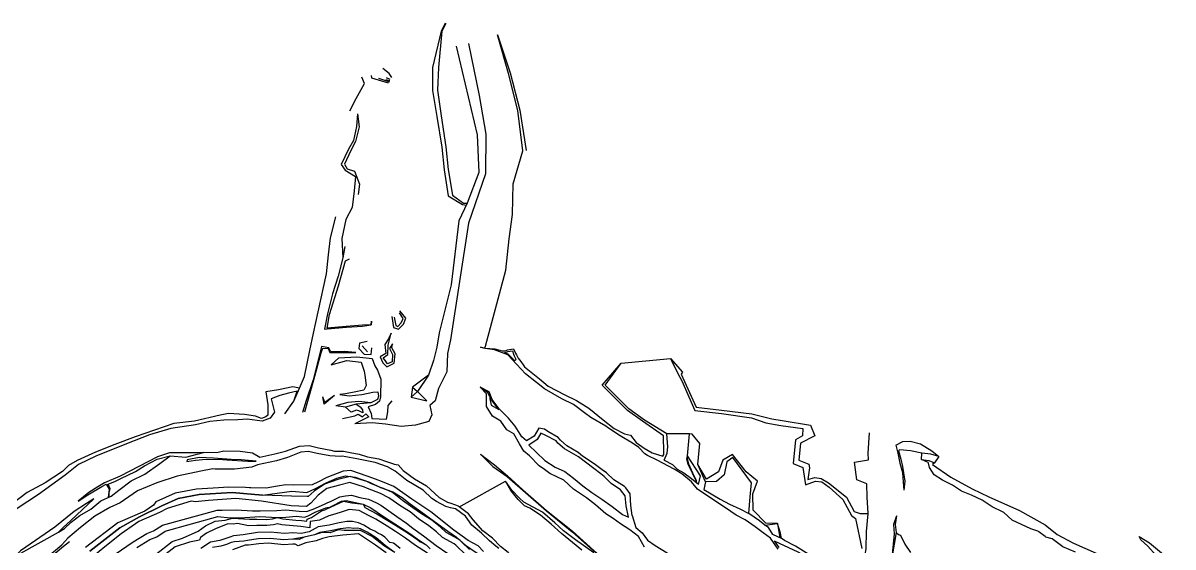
# Model space of a CAD drawing. Extents: x 102606 to 105048, y 81391 to 83586.
# Drawn here: x 103605 to 104681, y 82371 to 82861 of the extents above; entities that cross this region are included whole.
import ezdxf

# ---------------------------------------------------------------- set-up
doc = ezdxf.new("R2010")
doc.units = 0

msp = doc.modelspace()

# ---------------------------------------------------------------- linework, layer by layer
at = {"color": 32}
for points in [[(103999.800323, 82860.606147, 0), (103996.064608, 82853.140053, 0), (103988.116, 82818.873, 0), (103988.077, 82797.597, 0), (103992.007, 82773.11, 0), (103996.8, 82744.478, 0), (103998.917, 82723.222, 0), (104002.682, 82699.013, 0), (104016.100318, 82690.793402, 0), (104019.793292, 82690.333848, 0)], [(104000.569, 82860.201, 0), (103996.782, 82853.016, 0), (103993.563926, 82818.863014, 0), (103992.836905, 82797.972148, 0), (103996.04692, 82773.772324, 0), (104000.484147, 82744.969271, 0), (104002.875328, 82723.726528, 0), (104006.771448, 82699.648994, 0), (104016.941, 82692.268, 0), (104020.601, 82692.002, 0)], [(104037.18459, 82556.768829, 0), (104037.602464, 82558.434175, 0), (104056.644824, 82629.466793, 0), (104059.73161, 82658.721782, 0), (104062.956905, 82681.494945, 0), (104063.718879, 82710.275172, 0), (104072.779811, 82741.142481, 0), (104067.938076, 82778.717216, 0), (104059.363789, 82813.458212, 0), (104048.890849, 82849.467085, 0)], [(104048.890849, 82849.467085, 0), (104060.762213, 82814.000806, 0), (104069.885188, 82779.174114, 0), (104075.777488, 82741.260527, 0)], [(104021.656953, 82841.313504, 0), (104031.840103, 82792.679615, 0), (104037.908317, 82756.794137, 0), (104037.72215, 82719.63913, 0), (104021.629097, 82673.286622, 0), (104004.998737, 82564.435946, 0), (104001.997354, 82551.64507, 0), (104001.382423, 82534.373371, 0), (103993.798, 82518.702, 0), (103990.521, 82507.205, 0), (103985.613, 82502.971, 0), (103987.319, 82494.342, 0), (103984.597931, 82487.830068, 0), (103972.010413, 82484.514829, 0), (103958.62769, 82483.398565, 0), (103944.086241, 82485.330234, 0), (103931.423066, 82486.728883, 0), (103915.289, 82485.712, 0)], [(104010.231241, 82838.948209, 0), (104029.89437, 82756.14155, 0), (104031.486216, 82720.706934, 0), (104020.601, 82692.002, 0), (104012.623803, 82675.526765, 0), (104005.488011, 82615.830839, 0), (103994.206, 82570.88, 0), (103992.261, 82557.529, 0), (103989.1, 82544.885, 0), (103984.241, 82531.268, 0)], [(103910.694, 82778.622, 0), (103916.604, 82790.177, 0), (103924.449, 82804.178, 0), (103922.027, 82810.035, 0)], [(103930.605, 82811.454, 0), (103930.94, 82809.435, 0), (103946.566747, 82804.545799, 0)], [(103949.944, 82809.539, 0), (103947.537, 82813.373, 0), (103941.557, 82818.023, 0)], [(103937.621231, 82808.913455, 0), (103947.692838, 82805.526039, 0)], [(103948.167035, 82806.444866, 0), (103944.45187, 82807.498705, 0)], [(103948.564341, 82807.708091, 0), (103944.981, 82809.31, 0)], [(103917.82, 82775.684, 0), (103916.918, 82763.784, 0), (103913.944, 82750.669, 0), (103909.47, 82742.551, 0), (103902.515, 82728.305, 0), (103906.23, 82723.072, 0), (103916.081, 82717.217, 0), (103914.679, 82703.716, 0), (103912.7, 82688.049, 0), (103906.933, 82676.832, 0), (103903.091, 82658.97, 0), (103903.983, 82641.058, 0), (103899.738, 82623.776, 0), (103894.53, 82607.31, 0), (103889.868, 82588.562, 0), (103886.93, 82574.248, 0), (103889.560054, 82574.623089, 0), (103907.396853, 82576.243877, 0), (103922.659228, 82577.02717, 0), (103930.739784, 82578.312079, 0), (103931.027299, 82581.840677, 0)], [(103917.82, 82775.684, 0), (103919.478276, 82763.398825, 0), (103916.126316, 82749.839219, 0), (103911.717112, 82741.384166, 0), (103905.702241, 82728.565629, 0), (103908.107301, 82724.404729, 0), (103915.05, 82722.174, 0), (103919.863, 82709.912, 0), (103918.428101, 82700.361455, 0)], [(103863.484906, 82519.219791, 0), (103868.159, 82530.17, 0), (103873.063, 82554.288, 0), (103876.691, 82570.556, 0), (103880.952, 82590.402, 0), (103888.797, 82626.118, 0), (103890.841, 82643.926, 0), (103892.471, 82659.721, 0), (103897.46, 82679.351, 0)], [(103906.127597, 82651.558747, 0), (103903.983, 82641.058, 0)], [(103931.027299, 82581.840677, 0), (103930.611, 82578.452, 0), (103922.592, 82578.136, 0), (103907.343, 82576.887, 0), (103889.497, 82575.36, 0), (103891.619, 82587.91, 0), (103900.04, 82614.825, 0), (103906.596, 82638.182, 0), (103910.36428, 82640.190752, 0)], [(103950.074, 82586.309, 0), (103951.637, 82575.816, 0), (103956.137, 82574.24, 0), (103960.889, 82578.86, 0), (103963.08, 82584.69, 0), (103957.324, 82591.447, 0)], [(103952.212562, 82585.396762, 0), (103953.827259, 82577.627003, 0), (103955.555105, 82576.87655, 0), (103958.694216, 82580.296333, 0), (103960.554292, 82584.248528, 0), (103957.079918, 82589.494195, 0)], [(103927.028114, 82562.790897, 0), (103919.572531, 82561.338131, 0), (103919.073236, 82556.126383, 0), (103924.101269, 82550.791206, 0), (103930.765362, 82550.524356, 0), (103931.262216, 82556.790573, 0)], [(103949.37, 82570.51, 0), (103946.84, 82565.21, 0), (103943.58, 82560.1, 0), (103944.26, 82551.7, 0), (103939.16, 82548.36, 0), (103941.61, 82542.97, 0), (103945.4, 82539.16, 0), (103952.06, 82542.51, 0), (103953.06, 82551.15, 0), (103950.08, 82556.72, 0), (103950.54, 82560.69, 0)], [(103950.54, 82560.69, 0), (103947.731865, 82556.273389, 0), (103950.745924, 82550.709715, 0), (103950.157624, 82543.839574, 0), (103945.837749, 82541.855554, 0), (103943.970607, 82544.601308, 0), (103941.988036, 82547.540114, 0), (103946.178765, 82550.761024, 0), (103946.493623, 82559.376028, 0), (103949.37, 82570.51, 0)], [(103916.380595, 82552.548461, 0), (103905.423835, 82553.409847, 0), (103892.75, 82553.09, 0), (103891.01, 82556.88, 0), (103884.154, 82557.948, 0), (103882.557, 82551.841, 0), (103876.313, 82527.069, 0), (103869.655, 82507.624, 0), (103866.5, 82496.347, 0)], [(103868.404, 82496.941, 0), (103871.347, 82506.957, 0), (103877.02303, 82526.799441, 0), (103883.747, 82552.147, 0), (103885.519, 82556.5, 0), (103890.378735, 82556.266217, 0), (103892.066652, 82552.640727, 0), (103892.76416, 82552.528927, 0), (103905.398926, 82552.474073, 0), (103916.380595, 82552.548461, 0)], [(103927.06, 82553.27, 0), (103922.36, 82558.88, 0)], [(103893.215963, 82540.924851, 0), (103900.316, 82547.659, 0), (103917.332, 82548.471, 0), (103931.69, 82546.91, 0), (103933.92, 82540.13, 0), (103936.68, 82535.97, 0), (103939.771, 82527.462, 0), (103939.305, 82511.15, 0), (103938.422283, 82507.039767, 0), (103934.826, 82503.956, 0), (103927.786, 82501.709, 0), (103930.771, 82495.512, 0), (103931.265, 82490.662, 0), (103944.878, 82490.16, 0)], [(103893.215963, 82540.924851, 0), (103907.835, 82545.132, 0), (103921.41, 82543.32, 0), (103924.183, 82535.156, 0), (103924.69, 82531.43, 0), (103925.878, 82521.701, 0), (103923.891, 82517.144, 0), (103914.846, 82515.498, 0), (103906.469, 82513.946, 0), (103901.438, 82513.116, 0)], [(103984.241, 82531.268, 0), (103974.073, 82516.061, 0), (103968.031, 82510.805, 0)], [(103984.241, 82531.268, 0), (103969.411, 82520.161, 0), (103968.031, 82510.805, 0), (103982.656, 82507.339, 0)], [(103849.83, 82495.179, 0), (103858.277, 82507.019, 0), (103863.484906, 82519.219791, 0), (103857.38, 82520.53, 0), (103843.93, 82517.49, 0), (103832.16, 82515.82, 0), (103833.87, 82503.56, 0), (103833.97, 82493.89, 0), (103832.163054, 82492.429082, 0), (103828.06, 82490.9, 0), (103822.45, 82492.91, 0), (103812.08, 82494.4, 0), (103797.17, 82495.47, 0), (103789.32, 82493.94, 0), (103765.078235, 82488.151906, 0), (103745.81, 82486.25, 0), (103709.77, 82473.65, 0), (103690.74, 82466.46, 0), (103672.65, 82459.14, 0), (103655.29, 82451.65, 0), (103647.26, 82446.71, 0), (103641.61, 82441.2, 0), (103625.54, 82430.61, 0), (103608.67, 82421.42, 0), (103591.8, 82408.8, 0)], [(103969.411, 82520.161, 0), (103974.073, 82516.061, 0), (103982.656, 82507.339, 0)], [(104186.516244, 82370.293664, 0), (104180.942353, 82380.341066, 0), (104172.845757, 82386.709621, 0), (104164.024998, 82392.153025, 0), (104157.116639, 82397.143487, 0), (104150.448638, 82401.668847, 0), (104140.736119, 82409.915975, 0), (104132.389155, 82416.64244, 0), (104120.043973, 82424.764207, 0), (104110.874376, 82433.128384, 0), (104097.983042, 82439.388103, 0), (104092.771405, 82443.004066, 0), (104087.794932, 82446.435921, 0), (104079.023441, 82455.730293, 0), (104073.695805, 82460.363859, 0), (104069.437386, 82467.04838, 0), (104064.093981, 82476.569518, 0), (104057.760691, 82480.311186, 0), (104051.898679, 82488.33208, 0), (104044.151767, 82493.053854, 0), (104038.487071, 82501.861585, 0), (104038.52705, 82513.948899, 0), (104032.8, 82520.1, 0)], [(103858.277, 82507.019, 0), (103861.361771, 82516.444611, 0), (103853.09, 82514.45, 0), (103845.17, 82512.19, 0), (103836.86, 82509.08, 0), (103840.19, 82496.66, 0), (103836.05958, 82491.075452, 0), (103828.64, 82488.18, 0), (103814.59, 82490.26, 0), (103805.89, 82489.49, 0), (103792.56, 82489.21, 0), (103779.71, 82488, 0), (103766.05, 82484.74, 0), (103742.934664, 82481.500911, 0), (103723.13395, 82475.355862, 0), (103701.582586, 82467.170151, 0), (103672.937765, 82455.415863, 0), (103656.699979, 82447.805975, 0), (103644.168114, 82437.865703, 0), (103619.182463, 82419.563858, 0), (103566.93814, 82385.864792, 0), (103548.941064, 82371.619191, 0), (103529.866369, 82358.882796, 0), (103514.049556, 82349.981473, 0)], [(103896.46, 82512.412, 0), (103887.366, 82505.726, 0), (103885.538, 82511.011, 0)], [(103896.46, 82512.412, 0), (103886.755, 82504.082, 0), (103885.538, 82511.011, 0)], [(103901.438, 82513.116, 0), (103910.083, 82512.124, 0), (103921.836, 82513.267, 0), (103932.239, 82515.452, 0)], [(103932.239, 82515.452, 0), (103936.729, 82515.841, 0), (103937.488863, 82511.784726, 0), (103936.716, 82508.426, 0), (103930.24, 82505.379, 0)], [(103930.24, 82505.379, 0), (103919.1, 82506.783, 0), (103908.868, 82505.586, 0), (103897.68, 82502.554, 0)], [(103930.24, 82505.379, 0), (103916.574, 82504.022, 0), (103906.551, 82501.264, 0), (103897.68, 82502.554, 0)], [(103916.574, 82504.022, 0), (103920.334, 82501.75, 0), (103922.414, 82498.928, 0), (103922.713, 82496.008, 0), (103919.121, 82498.042, 0), (103916.808, 82498.449, 0), (103912.051, 82496.635, 0), (103906.551, 82501.264, 0)], [(103944.878, 82490.16, 0), (103946.34, 82497.001, 0), (103946.702, 82502.947, 0), (103950.168, 82507.427, 0)], [(103903.923, 82490.891, 0), (103915.414, 82493.37, 0), (103918.443, 82494.678, 0), (103922.531, 82492.451, 0), (103925.687, 82495.235, 0)], [(103925.687, 82495.235, 0), (103928.358, 82492.192, 0), (103915.289, 82485.712, 0)], [(104032.883447, 82457.400667, 0), (104044.698385, 82445.91042, 0), (104057.839013, 82436.438113, 0), (104094.665084, 82404.274226, 0), (104118.818553, 82384.927349, 0), (104138.886197, 82366.881474, 0), (104162.722521, 82345.920095, 0), (104186.827449, 82321.507502, 0)], [(104033.032173, 82457.273798, 0), (104046.05793, 82447.554273, 0), (104058.306838, 82437.079125, 0), (104072.7103, 82423.968107, 0), (104094.933023, 82404.592646, 0), (104119.222069, 82385.399746, 0), (104139.256607, 82367.299447, 0), (104163.111879, 82346.333476, 0), (104181.687499, 82327.35617, 0), (104188.971888, 82321.155245, 0)], [(103728.332558, 82363.163942, 0), (103744.438624, 82375.85156, 0), (103754.01, 82378.92, 0), (103768.54, 82385.54, 0), (103775.44, 82390.48, 0), (103784.71, 82394.75, 0), (103793.9, 82395.77, 0), (103800.89, 82397.56, 0), (103816.79, 82396.53, 0), (103823.74, 82396.55, 0), (103832.88, 82396.26, 0), (103838.22, 82396.8, 0), (103842.95, 82398.1, 0), (103847.83, 82396.83, 0), (103860.14, 82395.81, 0), (103865.3, 82395.51, 0), (103870.548353, 82394.827148, 0), (103870.805679, 82396.676815, 0), (103874.93, 82398.34, 0), (103884.15, 82404.46, 0), (103888.060914, 82405.551418, 0), (103888.62, 82405.85, 0), (103904.63, 82413.61, 0), (103912.67, 82411.81, 0), (103923.1, 82410.62, 0), (103925.117842, 82407.168257, 0)], [(103983.307767, 82364.93788, 0), (103972.00299, 82371.952229, 0), (103962.714061, 82378.826635, 0), (103953.470138, 82385.019361, 0), (103945.619991, 82390.192638, 0), (103935.069754, 82396.778971, 0), (103928.240319, 82400.002303, 0), (103919.262156, 82404.737362, 0), (103910.172881, 82405.799745, 0), (103901.598915, 82402.773128, 0), (103894.429037, 82400.685436, 0), (103890.984782, 82399.682554, 0), (103882.247603, 82395.672843, 0), (103873.400074, 82394.384569, 0), (103873.279709, 82388.677173, 0), (103864.767964, 82389.853841, 0), (103846.882314, 82391.263611, 0), (103842.988729, 82392.413232, 0), (103839.259053, 82391.232319, 0), (103833.074544, 82390.628421, 0), (103823.657581, 82390.834827, 0), (103815.92062, 82390.500337, 0), (103805.530365, 82392.568598, 0), (103801.563391, 82392.044414, 0), (103796.428677, 82392.390331, 0), (103785.012544, 82387.631889, 0), (103776.369339, 82383.575917, 0), (103770.955839, 82379.341494, 0), (103770.03352, 82376.948171, 0), (103760.616495, 82375.179045, 0), (103747.234488, 82370.630637, 0), (103731.850944, 82358.797931, 0)], [(103925.18, 82407.14, 0), (103935.94, 82401.64, 0), (103947.74, 82394.47, 0), (103955.98, 82389.32, 0), (103965.18, 82383.67, 0), (103974.41, 82377.26, 0), (103976.653946, 82375.565237, 0), (103976.752017, 82375.502766, 0), (103982.02, 82372.6, 0), (103985.933815, 82368.92992, 0)], [(104649.75, 82380.35, 0), (104659.35, 82374.46, 0), (104681.37, 82356.14, 0)], [(104665.61, 82362.58, 0), (104657.93, 82371.49, 0), (104651.2, 82377.29, 0), (104649.75, 82380.35, 0)]]:
    msp.add_polyline3d(points, dxfattribs=at)
at = {"color": 40}
for points in [[(104032.880139, 82557.364461, 0), (104037.493984, 82556.632897, 0), (104046.414506, 82555.91243, 0), (104053.381493, 82554.183624, 0), (104056.471977, 82554.049935, 0), (104058.157884, 82555.035333, 0), (104063.792385, 82555.917121, 0), (104065.784629, 82551.775438, 0), (104066.574637, 82550.342889, 0), (104068.255369, 82547.280709, 0), (104070.814886, 82543.956666, 0), (104072.958584, 82540.858596, 0), (104074.16957, 82539.21699, 0), (104088.129714, 82527.717919, 0), (104096.384591, 82520.918317, 0), (104111.988704, 82512.885144, 0), (104122.824226, 82507.488411, 0), (104134.573, 82500.38, 0), (104147.854, 82489.424, 0), (104158.066, 82481.37, 0), (104167.973, 82476.332, 0), (104173.504, 82475.098, 0), (104178.875, 82468.476, 0), (104186.382, 82462.905, 0), (104193.748, 82458.558, 0), (104203.644, 82455.475, 0), (104204.601815, 82457.187514, 0), (104204.536, 82458.57, 0), (104204.271834, 82474.5645, 0), (104184.601857, 82488.240401, 0), (104170.59145, 82498.239649, 0), (104147.035671, 82521.890795, 0), (104164.57, 82542.46, 0)], [(104311.562685, 82368.496305, 0), (104304.403827, 82378.822737, 0), (104297.633219, 82383.939549, 0), (104290.156774, 82389.514313, 0), (104280.878247, 82396.086338, 0), (104272.282725, 82400.49012, 0), (104267.505402, 82403.64567, 0), (104255.896125, 82411.488446, 0), (104245.967712, 82418.065723, 0), (104236.03937, 82424.630218, 0), (104230.668399, 82431.577987, 0), (104221.409211, 82438.892198, 0), (104214.473455, 82443.410956, 0), (104198.529162, 82451.849499, 0), (104189.31384, 82456.187819, 0), (104187.017031, 82457.67047, 0), (104181.19925, 82463.793067, 0), (104175.341146, 82467.689669, 0), (104163.754481, 82474.569874, 0), (104151.863467, 82482.440487, 0), (104150.338435, 82483.674864, 0), (104136.200637, 82491.582525, 0), (104130.468394, 82496.142457, 0), (104120.075476, 82503.721919, 0), (104109.2149, 82509.268716, 0), (104093.072688, 82518.575133, 0), (104085.477095, 82524.435542, 0), (104075.261273, 82532.691352, 0), (104067.031167, 82541.396271, 0), (104058.495924, 82550.368153, 0), (104046.14502, 82554.874706, 0), (104037.435258, 82556.264997, 0), (104032.880139, 82557.364461, 0)], [(104055.071958, 82552.320627, 0), (104056.34832, 82552.624807, 0), (104058.723545, 82553.482987, 0), (104062.91304, 82554.183991, 0), (104063.868682, 82550.803643, 0), (104064.539143, 82549.436928, 0), (104066.219789, 82546.193803, 0), (104065.34754, 82544.739254, 0)], [(104065.135127, 82544.737611, 0), (104059.022579, 82550.887948, 0), (104055.071958, 82552.320627, 0)], [(104041.761035, 82511.445044, 0), (104039.714759, 82514.797962, 0), (104032.8, 82520.1, 0)], [(104050.494069, 82499.7411, 0), (104043.855599, 82508.417797, 0), (104041.203452, 82515.697482, 0), (104032.8, 82520.1, 0)], [(104050.157274, 82499.033677, 0), (104043.238905, 82508.079908, 0), (104041.943089, 82511.030505, 0), (104041.761035, 82511.445044, 0), (104041.671271, 82509.277411, 0), (104043.129482, 82503.201531, 0), (104050.157274, 82499.033677, 0)], [(104076.171809, 82469.894702, 0), (104071.706381, 82473.569466, 0), (104065.615025, 82483.747593, 0), (104059.109076, 82490.971298, 0), (104050.494069, 82499.7411, 0)], [(104175.14719, 82400.012941, 0), (104173.629938, 82409.509033, 0), (104173.018085, 82420.295373, 0), (104169.098974, 82425.989831, 0), (104167.909043, 82427.295112, 0), (104157.889694, 82433.443349, 0), (104150.929528, 82439.979992, 0), (104146.973813, 82442.725488, 0), (104139.298085, 82448.429685, 0), (104128.530922, 82455.465653, 0), (104124.420103, 82458.985864, 0), (104113.83366, 82465.2624, 0), (104107.973707, 82470.440251, 0), (104105.853494, 82473.128214, 0), (104095.960472, 82478.493938, 0), (104092.907447, 82480.654293, 0), (104087.550049, 82481.688176, 0), (104083.13801, 82474.16122, 0), (104076.171809, 82469.894702, 0)], [(104171.630052, 82398.595116, 0), (104169.274731, 82409.02545, 0), (104168.578227, 82418.322383, 0), (104164.220163, 82424.181644, 0), (104155.302365, 82430.055434, 0), (104148.805319, 82436.684612, 0), (104145.621112, 82438.955174, 0), (104139.215328, 82443.91501, 0), (104124.71459, 82454.7849, 0), (104111.666946, 82462.287104, 0), (104105.496344, 82467.636534, 0), (104103.719085, 82469.971115, 0), (104094.057936, 82474.986148, 0), (104089.562056, 82477.195178, 0), (104086.085881, 82471.266587, 0), (104078.347904, 82465.714068, 0), (104085.499353, 82459.128925, 0), (104093.152519, 82451.461388, 0), (104102.984593, 82445.3094, 0), (104112.075587, 82441.092416, 0), (104119.943329, 82434.989625, 0), (104128.684445, 82427.674543, 0), (104137.226921, 82421.546555, 0), (104146.483513, 82415.218579, 0), (104156.331347, 82408.328473, 0), (104165.999556, 82400.950422, 0), (104171.630052, 82398.595116, 0)], [(104205.075, 82451.69, 0), (104207.720901, 82458.370974, 0), (104208.31186, 82464.343466, 0), (104207.45, 82476.41, 0)], [(104237.082347, 82428.983427, 0), (104238.884832, 82437.018786, 0), (104226.74, 82455.92, 0), (104228.76, 82476.49, 0)], [(104235.407815, 82430.460336, 0), (104235.077589, 82432.521335, 0), (104231.421737, 82439.502819, 0), (104227.410462, 82447.746355, 0), (104226.257947, 82452.600028, 0), (104226.74, 82455.92, 0)], [(104237.082347, 82428.983427, 0), (104235.66536, 82430.233185, 0), (104235.181121, 82432.555717, 0), (104231.907398, 82439.74807, 0), (104228.134961, 82448.005086, 0), (104226.839825, 82452.625923, 0), (104226.74, 82455.92, 0)], [(104205.075, 82451.69, 0), (104212.783, 82447.76, 0), (104217.084, 82443.512, 0), (104223.455, 82440.041, 0), (104230.653, 82434.654, 0), (104235.407815, 82430.460336, 0)], [(104340.5422, 82363.524057, 0), (104327.801785, 82371.402318, 0), (104317.704689, 82376.569804, 0), (104315.363667, 82378.231753, 0), (104306.553764, 82382.262812, 0), (104302.5177, 82388.737871, 0), (104299.260965, 82391.159215, 0), (104294.126715, 82394.976468, 0), (104284.37507, 82401.855989, 0), (104285.45859, 82417.528606, 0), (104286.595183, 82430.649498, 0), (104269.318765, 82454.232612, 0), (104263.497903, 82450.221456, 0), (104261.175, 82438.08, 0), (104253.87, 82431.824, 0), (104243.554, 82431.669, 0), (104242.253, 82424.423, 0), (104257.251, 82415.486, 0), (104266.214595, 82410.766352, 0), (104275.695406, 82406.333329, 0), (104284.37507, 82401.855989, 0)], [(103690.856037, 82363.783545, 0), (103707.832937, 82375.509656, 0), (103720.580913, 82383.187314, 0), (103726.911911, 82385.684225, 0), (103735.334453, 82391.026089, 0), (103786.450519, 82404.921705, 0), (103791.14, 82405.13, 0), (103804.14, 82405.32, 0), (103819.55, 82404.34, 0), (103826.7, 82404.56, 0), (103842.42, 82404.86, 0), (103850.59, 82405.24, 0), (103863.36, 82403.99, 0), (103870.2, 82403.81, 0), (103876.29, 82405.89, 0), (103887.09, 82410.65, 0), (103890.174072, 82412.064499, 0), (103892.41, 82413.09, 0), (103901.34, 82417.66, 0), (103906.61, 82418.48, 0), (103912.13, 82419.04, 0), (103920.18, 82416.96, 0), (103928.15, 82415.35, 0), (103935.78, 82411.8, 0), (103939.780611, 82409.769105, 0), (103954.541848, 82399.006128, 0), (103963.808285, 82392.752942, 0), (103969.794622, 82388.289789, 0), (103979.664652, 82381.062831, 0), (103991.35, 82372.02, 0), (104002.55, 82364.37, 0)], [(103711.250245, 82370.158756, 0), (103723.432687, 82377.531783, 0), (103729.814, 82380.153578, 0), (103737.888568, 82385.405083, 0), (103786.935633, 82399.029543, 0), (103798.692424, 82397.850762, 0), (103807.753273, 82397.844183, 0), (103826.383934, 82399.006052, 0), (103842.95, 82398.1, 0), (103850.806621, 82398.495776, 0), (103860.756722, 82399.39463, 0), (103868.198125, 82398.604528, 0), (103871.612027, 82399.675748, 0), (103871.751148, 82399.747118, 0), (103878.261454, 82403.086952, 0), (103888.310535, 82407.308923, 0), (103889.534558, 82407.387515, 0), (103892.057829, 82407.957291, 0), (103894.36409, 82409.060329, 0), (103902.720448, 82413.40455, 0), (103907.183699, 82414.013014, 0)], [(103907.183699, 82414.013014, 0), (103911.697908, 82413.10538, 0), (103923.1, 82410.62, 0), (103930.18, 82407.13, 0), (103943, 82398.62, 0), (103967.678382, 82382.462699, 0), (103973.63285, 82378.119967, 0), (103982.02, 82372.6, 0), (103985.933815, 82368.92992, 0)], [(104175.14719, 82400.012941, 0), (104178.365806, 82388.837051, 0), (104184.318847, 82383.944645, 0), (104189.251366, 82377.052735, 0), (104196.599728, 82372.094436, 0), (104207.794445, 82365.132694, 0), (104211.307736, 82362.120284, 0), (104213.560516, 82360.765674, 0), (104225.86384, 82350.056231, 0), (104236.608577, 82344.551921, 0), (104236.608577, 82344.551921, 0), (104248.579109, 82334.909751, 0), (104261.815929, 82330.58481, 0)], [(104299.260965, 82391.159215, 0), (104310.94, 82392.69, 0), (104313.177103, 82379.283026, 0)], [(104307.880004, 82376.288116, 0), (104326.191909, 82368.089588, 0), (104329.400649, 82366.403706, 0), (104338.201476, 82361.779722, 0), (104339.317612, 82361.1933, 0), (104344.684732, 82357.101115, 0), (104353.414345, 82351.261271, 0), (104355.380304, 82349.946105, 0), (104359.813152, 82346.980665, 0), (104369.957143, 82342.321702, 0), (104378.908, 82335.373, 0)], [(104307.880004, 82376.288116, 0), (104312.252212, 82370.282095, 0)]]:
    msp.add_polyline3d(points, dxfattribs=at)
at = {"color": 3}
for points in [[(104169.289159, 82502.38137, 0), (104149.66, 82522.09, 0), (104164.57, 82542.46, 0), (104210.91, 82546.91, 0), (104217.703735, 82532.956272, 0), (104221.52, 82526.07, 0), (104233.586814, 82498.313579, 0), (104258.588326, 82495.479121, 0), (104286.667421, 82491.488309, 0), (104300, 82486.714801, 0), (104314.072987, 82484.19263, 0), (104334.691806, 82481.372409, 0), (104334.582918, 82474.470923, 0), (104327.794388, 82470.705328, 0), (104325.836579, 82448.665991, 0), (104334.816303, 82444.890098, 0), (104337.36, 82428.59, 0), (104346.692136, 82432.319572, 0), (104352.658342, 82431.452438, 0), (104359.600785, 82426.574829, 0), (104372.292408, 82414.976932, 0), (104380.439446, 82400, 0), (104384.178502, 82397.239369, 0), (104389.965838, 82369.172105, 0)], [(104210.91, 82546.91, 0), (104222.22, 82534.14, 0), (104220.74, 82532.23, 0), (104234.93, 82501.22, 0), (104258.69, 82498.64, 0), (104287.07, 82495.05, 0), (104305.84, 82490.38, 0), (104315.52, 82489.04, 0), (104342.11, 82484.61, 0), (104345.93, 82474.63, 0), (104332.54, 82467.62, 0), (104331.14, 82451.86, 0), (104340.51, 82447.92, 0), (104341.05, 82444.73, 0), (104339.55, 82433.76, 0), (104345.97, 82435.71, 0), (104352, 82434.8, 0), (104358.95, 82430.63, 0), (104375.65, 82417.11, 0), (104382.86, 82403.74, 0), (104388.54, 82402.06, 0), (104396.015239, 82401.803233, 0), (104395.009989, 82417.265442, 0), (104394.813603, 82429.754462, 0), (104385.208651, 82433.454329, 0), (104383.220572, 82449.827847, 0), (104396.209417, 82452.24218, 0), (104395.93, 82458.3, 0), (104397.34, 82477.34, 0)], [(104222.007915, 82476.464652, 0), (104207.45, 82476.41, 0), (104186.56, 82489.3, 0), (104171.89, 82499.77, 0), (104169.289159, 82502.38137, 0)], [(104228.76, 82476.49, 0), (104222.007915, 82476.464652, 0)], [(104243.554, 82431.669, 0), (104236.63, 82447.87, 0), (104238.29, 82467.29, 0), (104231.12, 82476.03, 0), (104228.76, 82476.49, 0)], [(104422.011739, 82465.914122, 0), (104423.610768, 82458.387404, 0), (104425.731362, 82449.028264, 0), (104428.011136, 82440.397978, 0), (104428.787237, 82431.188048, 0), (104429.371, 82423.598, 0)], [(104314.736331, 82378.569871, 0), (104313.77, 82383.53, 0), (104310.94, 82392.69, 0), (104300, 82392.738154, 0), (104288.25, 82404.91, 0), (104287.87, 82420.24, 0), (104292.41, 82432.19, 0), (104281.69, 82440.83, 0), (104268.92, 82457.03, 0), (104259.97, 82451.78, 0), (104255.743007, 82440.810075, 0), (104244.51, 82434.12, 0), (104236.63, 82447.87, 0)], [(104022.58822, 82368.369572, 0), (104015.083123, 82375.435315, 0), (104013.985049, 82376.710876, 0), (104011.892018, 82378.37306, 0), (104000.823556, 82384.159662, 0), (103995.472833, 82389.119056, 0), (103987.518054, 82395.806763, 0), (103977.632444, 82401.620989, 0), (103969.713225, 82407.222726, 0), (103959.85711, 82414.156727, 0), (103950.592346, 82421.571989, 0), (103942.086505, 82425.161951, 0), (103939.24854, 82426.231861, 0), (103930.17643, 82429.955666, 0), (103926.514668, 82431.894703, 0), (103910.911509, 82436.562843, 0), (103899.434907, 82433.736339, 0), (103886.919165, 82429.257128, 0), (103877.315237, 82422.86172, 0), (103871.560258, 82417.731742, 0), (103870.67, 82417.82, 0), (103856.11, 82418.09, 0), (103828.995725, 82419.17489, 0), (103800.415918, 82421.600264, 0), (103769.539518, 82419.685495, 0), (103749.890901, 82415.855958, 0), (103734.707878, 82409.090441, 0), (103713.889545, 82398.812563, 0), (103695.218181, 82388.434475, 0), (103667.290926, 82366.560659, 0)], [(104018.521992, 82363.908388, 0), (104010.994867, 82371.235405, 0), (104009.907355, 82372.294006, 0), (104008.495213, 82373.668606, 0), (103997.46444, 82379.39458, 0), (103991.743312, 82384.71656, 0), (103984.498522, 82390.297499, 0), (103974.837435, 82397.046885, 0), (103967.019693, 82403.400062, 0), (103958.304769, 82408.662098, 0), (103947.120142, 82416.634835, 0), (103939.480091, 82420.546924, 0), (103927.354518, 82425.17436, 0), (103924.439244, 82426.498894, 0), (103910.755333, 82430.850931, 0), (103900.840816, 82428.284949, 0), (103889.1442, 82425.279056, 0), (103881.164454, 82419.02407, 0), (103874.221743, 82411.692813, 0), (103870.126374, 82408.566148, 0), (103855.84784, 82409.134767, 0), (103827.947122, 82413.40921, 0), (103803.913738, 82416.112733, 0), (103778.280396, 82414.070257, 0), (103765.745041, 82412.908887, 0), (103764.373877, 82413.160218, 0), (103762.13105, 82413.571323, 0), (103739.5314, 82406.71626, 0), (103732.443758, 82402.869325, 0), (103713.243658, 82394.474073, 0), (103710.111759, 82392.246109, 0), (103696.462665, 82383.012414, 0), (103681.253422, 82370.877059, 0), (103665.461204, 82357.638135, 0)], [(104422.139, 82384.049, 0), (104418.27, 82360.37, 0), (104416.76, 82346.19, 0), (104413.81, 82323.31, 0), (104378.908, 82335.373, 0), (104391.43, 82352.83, 0), (104394.21, 82368.79, 0), (104394.34, 82385.05, 0), (104396.02, 82401.73, 0)], [(104422.438, 82399.671, 0), (104419.724221, 82391.673399, 0), (104420.25656, 82383.015822, 0), (104418.27, 82360.37, 0)], [(104422.438, 82399.671, 0), (104421.252, 82391.65, 0), (104422.139, 82384.049, 0), (104424.254, 82382.328, 0), (104426.204097, 82381.689963, 0), (104430.183224, 82373.106145, 0), (104435.721736, 82365.513023, 0)]]:
    msp.add_polyline3d(points, dxfattribs=at)
at = {"color": 6}
for points in [[(103602.784225, 82364.693606, 0), (103637.94, 82384.58, 0), (103643.53, 82387.84, 0), (103649.74, 82393.96, 0), (103657.8, 82399.96, 0), (103668.22, 82405.92, 0), (103677.55, 82413.86, 0), (103687.26, 82418.27, 0), (103694.420194, 82423.726149, 0), (103705.9, 82432.42, 0), (103718.77, 82438.81, 0), (103732.62, 82448.75, 0), (103742.41, 82455.92, 0), (103757.16, 82454.57, 0), (103773.60008, 82458.902291, 0), (103787.4, 82459.27, 0), (103792.83, 82460.44, 0), (103808.01, 82460.32, 0), (103819.458801, 82458.723064, 0), (103826.280071, 82454.612096, 0), (103840.486187, 82457.803173, 0), (103850.469625, 82460.227182, 0), (103863.428198, 82464.983708, 0), (103872.553172, 82465.36926, 0), (103881.319071, 82463.255701, 0), (103892.933751, 82461.289636, 0), (103896.408, 82460.178, 0), (103904.647, 82460.074, 0), (103911.024, 82458.828, 0), (103919.361, 82457.539, 0), (103927.259, 82455.046, 0), (103937.949, 82453.01, 0), (103944.974, 82450.411, 0), (103951.602422, 82448.401039, 0), (103952.272, 82448.198, 0), (103955.82, 82447.293, 0), (103960.611, 82442.172, 0), (103971.293317, 82434.345504, 0), (103982.443847, 82427.821038, 0), (103994.44, 82416.74, 0), (104002.25, 82412.53, 0), (104005.295051, 82411.595715, 0), (104011.97258, 82409.053227, 0), (104013.011355, 82408.285307, 0), (104014.849086, 82409.241716, 0), (104056.547845, 82432.317015, 0)], [(104050.215994, 82369.306017, 0), (104047.344518, 82371.277586, 0), (104041.435847, 82376.414177, 0), (104034.068342, 82383.487824, 0), (104025.041375, 82390.965214, 0), (104018.939484, 82399.575971, 0), (104009.517462, 82406.391377, 0), (104005.0531, 82407.213173, 0), (104000.420161, 82408.550927, 0), (103991.823256, 82413.072514, 0), (103987.527865, 82415.929126, 0), (103979.390281, 82423.810738, 0), (103964.101746, 82432.812418, 0), (103953.230608, 82441.440656, 0), (103945.790248, 82445.463363, 0), (103934.260143, 82449.48579, 0), (103917.170836, 82453.030267, 0), (103903.599059, 82455.487556, 0), (103902.032313, 82455.30013, 0), (103891.960661, 82455.844844, 0), (103880.219706, 82458.032323, 0), (103871.962195, 82459.813793, 0), (103864.788553, 82459.326593, 0), (103852.439174, 82454.44054, 0), (103842.057341, 82451.304227, 0), (103824.335909, 82447.447922, 0), (103818.820057, 82445.245439, 0), (103802.7, 82443.53, 0), (103784.52, 82443.45, 0), (103782.541376, 82443.592284, 0), (103771.228491, 82441.42649, 0), (103749, 82436.88, 0), (103729.94, 82430.58, 0), (103711.971918, 82423.015078, 0), (103695.778492, 82411.832843, 0), (103685.99, 82407.41, 0), (103671.95, 82399.42, 0), (103658.53, 82388.86, 0), (103646.780096, 82378.973691, 0)], [(103773.60008, 82458.902291, 0), (103768.26, 82458.76, 0), (103760.89, 82458.55, 0), (103752.67, 82458.78, 0), (103741.81, 82458.81, 0), (103730.6, 82454.92, 0), (103695.58, 82436.99, 0), (103681.02, 82430.68, 0), (103674.709, 82426.894, 0), (103666.313, 82421.613, 0), (103656.206, 82413.362, 0)], [(103685.471104, 82417.457535, 0), (103685.463, 82421.249, 0), (103686.410628, 82425.031012, 0), (103684.524, 82429.483, 0), (103691.121, 82432.239, 0), (103696.25, 82434.75, 0), (103710.11, 82441.23, 0), (103718.48, 82446.55, 0), (103730.23, 82452.81, 0), (103742.41, 82455.92, 0)], [(103823.031, 82450.79, 0), (103809.04, 82452.22, 0), (103799.43782, 82452.497705, 0), (103783.044575, 82453.548554, 0), (103769.651105, 82454.154137, 0), (103758.400031, 82452.081289, 0), (103757.953181, 82450.527418, 0)], [(103757.953181, 82450.527418, 0), (103766.037408, 82451.886293, 0), (103776.157468, 82452.768381, 0), (103791.81787, 82452.476003, 0), (103795.413167, 82452.130714, 0), (103815.244879, 82450.781067, 0), (103823.031, 82450.79, 0)], [(103656.206, 82413.362, 0), (103665.28, 82419.382, 0), (103678.436, 82427.315, 0), (103682.654, 82429.37, 0)], [(103682.654, 82429.37, 0), (103685.335, 82424.815, 0), (103684.430829, 82416.985073, 0)], [(104139.19132, 82365.251288, 0), (104122.01027, 82377.283598, 0), (104110.754286, 82385.609549, 0), (104102.692783, 82393.315809, 0), (104091.12917, 82403.106122, 0), (104073.547701, 82412.64974, 0), (104069.530235, 82416.20001, 0), (104062.212781, 82423.8261, 0), (104056.547845, 82432.317015, 0)], [(104061.462457, 82423.324741, 0), (104056.547845, 82432.317015, 0)], [(104068.179347, 82414.983352, 0), (104061.462457, 82423.324741, 0)], [(103671.066535, 82415.690472, 0), (103664.107353, 82411.224627, 0), (103652.553035, 82403.888295, 0), (103634.586675, 82389.284409, 0), (103602.385984, 82367.017606, 0), (103595.8294, 82360.687487, 0), (103590.381733, 82356.946177, 0), (103580.839303, 82350.841827, 0), (103572.289926, 82346.249296, 0), (103563.128323, 82340.822939, 0), (103555.161879, 82335.583471, 0), (103545.342439, 82330.19135, 0), (103535.562596, 82322.953301, 0), (103530.470162, 82314.906331, 0), (103531.978681, 82304.721143, 0), (103536.549315, 82294.782294, 0), (103537.362919, 82293.389768, 0), (103545.017065, 82283.187197, 0), (103553.43547, 82265.009617, 0), (103560.717337, 82252.731303, 0), (103567.810932, 82240.314172, 0), (103572.125358, 82230.23077, 0)], [(103637.94, 82384.58, 0), (103642.196646, 82388.991401, 0), (103649.461701, 82395.373792, 0), (103671.066535, 82415.690472, 0)], [(104074.049401, 82409.148425, 0), (104068.179347, 82414.983352, 0)], [(104104.54231, 82312.82849, 0), (104098.920127, 82318.157855, 0), (104093.033252, 82328.594323, 0), (104084.72927, 82338.860374, 0), (104077.715635, 82347.410992, 0), (104068.60379, 82356.257351, 0), (104061.861165, 82362.326661, 0), (104058.975, 82365.336, 0), (104051.786, 82371.136, 0), (104044.194, 82378.711, 0), (104035.334, 82385.633, 0), (104026.029938, 82396.04483, 0), (104021.86567, 82401.739704, 0), (104013.017712, 82408.280607, 0)], [(104079.120417, 82407.008113, 0), (104074.049401, 82409.148425, 0)], [(104089.16121, 82400.507926, 0), (104079.120417, 82407.008113, 0)], [(104099.047749, 82391.802537, 0), (104089.16121, 82400.507926, 0)], [(103957.777, 82369.109, 0), (103954.31, 82372.124, 0), (103951.606, 82374.083, 0), (103948.074, 82374.944, 0), (103943.389, 82379.657, 0), (103940.299, 82381.842, 0), (103937.009, 82383.517, 0), (103933.948, 82385.259, 0), (103929.722, 82387.383, 0), (103923.859, 82391.064, 0), (103918.812, 82393.096, 0), (103913.234, 82394.321, 0), (103907.851, 82394.543, 0), (103900.803761, 82393.282717, 0), (103891.431536, 82391.173483, 0), (103881.150839, 82389.452514, 0), (103872.534148, 82384.923532, 0)], [(104108.925876, 82383.158128, 0), (104099.047749, 82391.802537, 0)], [(103559.798895, 82312.690756, 0), (103567.090997, 82317.951671, 0), (103577.472301, 82323.796919, 0), (103587.43925, 82330.842451, 0), (103597.424057, 82338.384016, 0), (103605.338815, 82344.330601, 0), (103615.225947, 82352.314018, 0), (103625.229331, 82359.814734, 0), (103633.226026, 82366.063195, 0), (103640.910757, 82372.566031, 0), (103646.780096, 82378.973691, 0)], [(103872.534148, 82384.923532, 0), (103865.055052, 82383.128576, 0), (103857.302446, 82383.777933, 0), (103849.406419, 82383.091684, 0), (103836.438142, 82384.467686, 0), (103824.139003, 82384.296231, 0), (103810.696049, 82381.911299, 0), (103801.662279, 82380.922705, 0), (103798.344106, 82379.901541, 0), (103788.809898, 82376.779533, 0), (103780.301293, 82375.195675, 0), (103771.023201, 82369.212103, 0)], [(103952.195786, 82365.810231, 0), (103943.783963, 82371.973368, 0), (103935.384848, 82379.155, 0), (103926.807888, 82384.496958, 0), (103923.280446, 82386.337407, 0), (103920.539352, 82387.635533, 0), (103917.769509, 82388.163251, 0), (103914.447177, 82388.049107, 0), (103909.82717, 82388.415349, 0), (103901.64758, 82387.702197, 0), (103892.417459, 82385.704204, 0), (103882.64732, 82384.292239, 0), (103877.498497, 82381.912633, 0), (103867.818377, 82379.664751, 0), (103857.311497, 82377.990812, 0), (103848.977574, 82377.255347, 0), (103836.171741, 82378.665934, 0), (103824.699901, 82378.394939, 0), (103814.73053, 82376.709646, 0), (103811.519014, 82376.166748, 0), (103802.802825, 82375.403307, 0), (103799.575837, 82374.700235, 0), (103795.103508, 82372.813398, 0), (103790.027019, 82371.427311, 0), (103782.101091, 82369.979621, 0)], [(104119.094001, 82374.73201, 0), (104108.925876, 82383.158128, 0)], [(103550.169242, 82306.49756, 0), (103553.370418, 82303.283993, 0), (103568.670873, 82316.711319, 0), (103579.052177, 82322.556566, 0), (103589.019126, 82329.602098, 0), (103599.003933, 82337.143663, 0), (103606.918691, 82343.090248, 0), (103616.805823, 82351.073666, 0), (103626.809207, 82358.574382, 0), (103634.805901, 82364.822843, 0), (103642.490633, 82371.325678, 0), (103648.205391, 82375.680407, 0)], [(104127.8871, 82367.739853, 0), (104119.094001, 82374.73201, 0)]]:
    msp.add_polyline3d(points, dxfattribs=at)
at = {"color": 5}
for points in [[(104422.011739, 82465.914122, 0), (104428.501104, 82469.314219, 0), (104435.431, 82469.473, 0), (104445.007, 82467.042, 0), (104455.59, 82460.48, 0), (104462.130767, 82455.226859, 0), (104457.966, 82449.212, 0), (104456.13, 82447.62, 0), (104473.279, 82436.026, 0), (104493.193, 82424.952, 0), (104508.989, 82417.538, 0), (104537.508, 82404.67, 0), (104561.57, 82391.178, 0), (104572.862, 82382.195, 0), (104588.128, 82374.154, 0), (104609.538, 82364.919, 0)], [(104590.095264, 82365.643178, 0), (104578.135274, 82370.735441, 0), (104568.120009, 82378.312461, 0), (104562.27097, 82379.77767, 0), (104562.006098, 82380.087337, 0), (104561.701705, 82380.358253, 0), (104555.844671, 82384.897279, 0), (104555.423576, 82385.170487, 0), (104554.962822, 82385.36966, 0), (104548.298946, 82387.609537, 0), (104539.421294, 82391.670778, 0), (104530.84485, 82395.834621, 0), (104522.869251, 82402.755802, 0), (104522.252969, 82403.169101, 0), (104512.152228, 82408.258959, 0), (104502.678515, 82414.260012, 0), (104492.791178, 82419.118896, 0), (104483.321964, 82422.758717, 0), (104474.965346, 82428.465748, 0), (104465.532282, 82433.037202, 0), (104457.887435, 82438.216415, 0), (104453.264527, 82444.952546, 0), (104452.524033, 82448.964172, 0), (104452.153661, 82449.778557, 0), (104445.886, 82452.311, 0), (104446.361427, 82458.329255, 0), (104435.572691, 82460.529483, 0), (104425.47859, 82461.386416, 0), (104424.964146, 82461.292898, 0), (104424.567223, 82460.952529, 0), (104424.39634, 82460.458366, 0), (104426.625113, 82452.610684, 0), (104427.985502, 82445.851377, 0), (104430.270517, 82432.2644, 0), (104429.371, 82423.598, 0)], [(104462.130767, 82455.226859, 0), (104454.598616, 82457.278147, 0), (104446.361427, 82458.329255, 0)], [(104445.886, 82452.311, 0), (104452.879, 82451.4, 0), (104457.966, 82449.212, 0)], [(104035.67, 82366.52, 0), (104030.85, 82371.82, 0), (104021.4, 82376.6, 0), (104008.15, 82386.47, 0), (103986.63, 82403.64, 0), (103968.78, 82415.32, 0), (103951.83, 82427.07, 0), (103941.16, 82431.47, 0), (103934.74, 82433.89, 0), (103927.04, 82436.85, 0), (103911.64, 82442.22, 0), (103904.33, 82441.47, 0), (103889.23, 82435.69, 0), (103881.22, 82431.59, 0), (103875.51, 82428.78, 0), (103857.86, 82428.5, 0), (103850.83, 82428.75, 0), (103842.97, 82427.55, 0), (103832.289474, 82425.582594, 0), (103818.032873, 82426.050513, 0), (103816.672275, 82425.84069, 0), (103813.012612, 82426.18424, 0), (103797.231371, 82426.443119, 0), (103782.553749, 82425.698528, 0), (103767.156889, 82424.767892, 0), (103747.154066, 82421.005303, 0), (103729.136634, 82412.884589, 0), (103727.000265, 82409.764263, 0), (103718.691323, 82404.107346, 0), (103693.33, 82393.25, 0), (103663.32, 82370.29, 0)], [(103667.290926, 82366.560659, 0), (103695.218181, 82388.434475, 0), (103713.889545, 82398.812563, 0), (103734.707878, 82409.090441, 0), (103749.890901, 82415.855958, 0), (103769.539518, 82419.685495, 0), (103800.415918, 82421.600264, 0), (103828.995725, 82419.17489, 0), (103856.427237, 82422.876776, 0), (103870.45, 82421.6, 0), (103878.54, 82425.2, 0), (103888.579431, 82430.512523, 0), (103898.414216, 82434.853462, 0), (103906.746442, 82437.273878, 0), (103915.773772, 82435.889186, 0), (103929.104899, 82431.258051, 0), (103939.326779, 82426.19712, 0), (103950.785873, 82422.189458, 0), (103959.818572, 82416.738869, 0), (103967.243465, 82410.907907, 0), (103977.096646, 82403.794488, 0), (103990.029673, 82394.555182, 0), (104002.436994, 82385.292113, 0), (104010.504944, 82379.866417, 0), (104019.096499, 82372.285045, 0), (104029.924626, 82364.970615, 0)], [(103952.673956, 82365.39933, 0), (103943.062904, 82371.524673, 0), (103931.496323, 82380.494812, 0), (103920.54529, 82386.103369, 0), (103905.396206, 82386.038406, 0), (103900.207478, 82386.559083, 0), (103892.928009, 82384.267647, 0), (103892.302548, 82383.987753, 0), (103884.422121, 82384.127622, 0), (103877.498497, 82381.912633, 0), (103867.818377, 82379.664751, 0), (103863.204449, 82377.501879, 0), (103857.311497, 82377.990812, 0), (103848.977574, 82377.255347, 0), (103836.171741, 82378.665934, 0), (103824.699901, 82378.394939, 0), (103814.73053, 82376.709646, 0), (103811.519014, 82376.166748, 0), (103802.802825, 82375.403307, 0), (103799.575837, 82374.700235, 0), (103795.103508, 82372.813398, 0), (103790.027019, 82371.427311, 0), (103782.101091, 82369.979621, 0)], [(103944.801874, 82365.023056, 0), (103934.846044, 82372.382149, 0), (103918.667672, 82383.001198, 0), (103904.042025, 82381.532152, 0), (103891.418702, 82380.023222, 0), (103885.221396, 82378.689838, 0), (103878.989083, 82376.50362, 0), (103869.553097, 82374.527788, 0), (103862.335275, 82371.812185, 0), (103859.361546, 82373.157627, 0), (103857.323712, 82373.33045, 0), (103848.927832, 82372.668452, 0), (103834.428086, 82374.311062, 0), (103825.562262, 82373.538032, 0), (103815.723098, 82372.371817, 0), (103812.691602, 82372.18618, 0), (103800.938104, 82368.006059, 0)]]:
    msp.add_polyline3d(points, dxfattribs=at)

doc.saveas('drawing.dxf')
